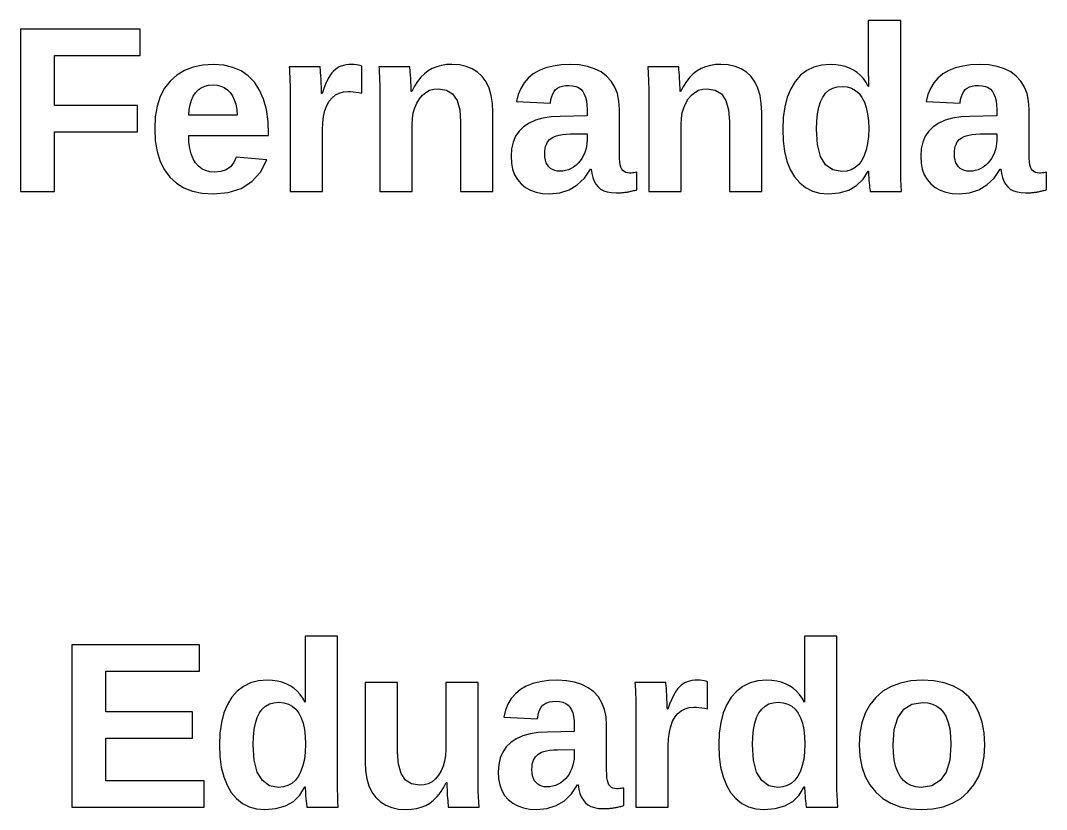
# Model space of a CAD drawing. Header units: metres. Extents: x 18 to 589, y 31 to 387.
# Drawn here: x 464.32 to 512.63, y 262.57 to 299.73 of the extents above; entities that cross this region are included whole.
import ezdxf

# ---------------------------------------------------------------- set-up
doc = ezdxf.new("R2010")
doc.units = ezdxf.units.M

msp = doc.modelspace()

# ---------------------------------------------------------------- linework, layer by layer
for p, q in [((505.768, 299.729), (504.243, 299.729)), ((504.243, 299.729), (504.243, 297.586)), ((505.768, 292.958), (505.768, 299.729)), ((469.961, 299.322), (464.324, 299.322)), ((464.324, 299.322), (464.324, 291.678)), ((469.961, 298.085), (469.961, 299.322)), ((465.924, 295.72), (465.924, 298.085)), ((465.924, 298.085), (469.961, 298.085)), ((472.904, 297.625), (472.447, 297.531)), ((473.409, 297.656), (472.904, 297.625)), ((473.891, 297.623), (473.409, 297.656)), ((474.325, 297.522), (473.891, 297.623)), ((479.54, 297.618), (479.43, 297.584)), ((479.66, 297.642), (479.54, 297.618)), ((479.788, 297.657), (479.66, 297.642)), ((479.927, 297.662), (479.788, 297.657)), ((480.04, 297.658), (479.927, 297.662)), ((480.143, 297.649), (480.04, 297.658)), ((480.237, 297.632), (480.143, 297.649)), ((480.323, 297.61), (480.237, 297.632)), ((480.399, 297.58), (480.323, 297.61)), ((484.145, 297.613), (483.922, 297.552)), ((484.381, 297.65), (484.145, 297.613)), ((484.632, 297.662), (484.381, 297.65)), ((484.988, 297.639), (484.632, 297.662)), ((485.309, 297.57), (484.988, 297.639)), ((489.786, 297.639), (489.401, 297.586)), ((490.208, 297.656), (489.786, 297.639)), ((490.632, 297.634), (490.208, 297.656)), ((491.016, 297.569), (490.632, 297.634)), ((496.807, 297.613), (496.585, 297.552)), ((497.044, 297.65), (496.807, 297.613)), ((497.295, 297.662), (497.044, 297.65)), ((497.651, 297.639), (497.295, 297.662)), ((497.972, 297.57), (497.651, 297.639)), ((502.057, 297.625), (501.684, 297.529)), ((502.469, 297.656), (502.057, 297.625)), ((502.712, 297.646), (502.469, 297.656)), ((502.941, 297.615), (502.712, 297.646)), ((503.156, 297.563), (502.941, 297.615)), ((509.077, 297.639), (508.692, 297.586)), ((509.499, 297.656), (509.077, 297.639)), ((509.923, 297.634), (509.499, 297.656)), ((510.307, 297.569), (509.923, 297.634)), ((471.677, 297.156), (471.364, 296.875)), ((472.038, 297.375), (471.677, 297.156)), ((472.447, 297.531), (472.038, 297.375)), ((474.711, 297.355), (474.325, 297.522)), ((475.05, 297.12), (474.711, 297.355)), ((475.341, 296.818), (475.05, 297.12)), ((478.43, 297.548), (476.976, 297.548)), ((476.976, 297.548), (476.982, 297.445)), ((476.982, 297.445), (476.988, 297.336)), ((476.988, 297.336), (476.994, 297.222)), ((476.994, 297.222), (477, 297.102)), ((478.437, 297.493), (478.43, 297.548)), ((478.444, 297.406), (478.437, 297.493)), ((478.453, 297.287), (478.444, 297.406)), ((478.463, 297.136), (478.453, 297.287)), ((478.473, 296.954), (478.463, 297.136)), ((478.918, 297.165), (478.846, 297.05)), ((478.99, 297.261), (478.918, 297.165)), ((479.067, 297.346), (478.99, 297.261)), ((479.15, 297.421), (479.067, 297.346)), ((479.237, 297.486), (479.15, 297.421)), ((479.33, 297.54), (479.237, 297.486)), ((479.43, 297.584), (479.33, 297.54)), ((480.399, 296.306), (480.399, 297.58)), ((482.652, 297.548), (481.198, 297.548)), ((481.198, 297.548), (481.205, 297.45)), ((481.205, 297.45), (481.211, 297.347)), ((481.211, 297.347), (481.217, 297.239)), ((481.217, 297.239), (481.223, 297.126)), ((481.223, 297.126), (481.228, 297.008)), ((482.659, 297.493), (482.652, 297.548)), ((482.667, 297.41), (482.659, 297.493)), ((482.676, 297.3), (482.667, 297.41)), ((482.685, 297.162), (482.676, 297.3)), ((482.696, 296.997), (482.685, 297.162)), ((483.34, 297.222), (483.172, 297.056)), ((483.52, 297.358), (483.34, 297.222)), ((483.714, 297.467), (483.52, 297.358)), ((483.922, 297.552), (483.714, 297.467)), ((485.596, 297.455), (485.309, 297.57)), ((485.848, 297.294), (485.596, 297.455)), ((486.065, 297.087), (485.848, 297.294)), ((488.469, 297.214), (488.234, 297.021)), ((488.743, 297.373), (488.469, 297.214)), ((489.053, 297.497), (488.743, 297.373)), ((489.401, 297.586), (489.053, 297.497)), ((491.359, 297.459), (491.016, 297.569)), ((491.661, 297.306), (491.359, 297.459)), ((491.922, 297.108), (491.661, 297.306)), ((492.139, 296.871), (491.922, 297.108)), ((495.315, 297.548), (493.861, 297.548)), ((493.861, 297.548), (493.867, 297.45)), ((493.867, 297.45), (493.874, 297.347)), ((493.874, 297.347), (493.88, 297.239)), ((493.88, 297.239), (493.885, 297.126)), ((493.885, 297.126), (493.891, 297.008)), ((495.322, 297.493), (495.315, 297.548)), ((495.33, 297.41), (495.322, 297.493)), ((495.338, 297.3), (495.33, 297.41)), ((495.348, 297.162), (495.338, 297.3)), ((495.358, 296.997), (495.348, 297.162)), ((496.003, 297.222), (495.835, 297.056)), ((496.183, 297.358), (496.003, 297.222)), ((496.377, 297.467), (496.183, 297.358)), ((496.585, 297.552), (496.377, 297.467)), ((498.258, 297.455), (497.972, 297.57)), ((498.51, 297.294), (498.258, 297.455)), ((498.727, 297.087), (498.51, 297.294)), ((501.056, 297.148), (500.801, 296.862)), ((501.35, 297.37), (501.056, 297.148)), ((501.684, 297.529), (501.35, 297.37)), ((503.358, 297.49), (503.156, 297.563)), ((503.546, 297.396), (503.358, 297.49)), ((503.719, 297.282), (503.546, 297.396)), ((503.875, 297.147), (503.719, 297.282)), ((504.014, 296.992), (503.875, 297.147)), ((504.243, 297.586), (504.254, 296.62)), ((507.76, 297.214), (507.525, 297.021)), ((508.033, 297.373), (507.76, 297.214)), ((508.344, 297.497), (508.033, 297.373)), ((508.692, 297.586), (508.344, 297.497)), ((510.65, 297.459), (510.307, 297.569)), ((510.952, 297.306), (510.65, 297.459)), ((511.213, 297.108), (510.952, 297.306)), ((511.43, 296.871), (511.213, 297.108)), ((471.364, 296.875), (471.104, 296.536)), ((472.832, 296.561), (472.998, 296.636)), ((472.998, 296.636), (473.183, 296.681)), ((473.183, 296.681), (473.388, 296.696)), ((473.388, 296.696), (473.581, 296.682)), ((473.581, 296.682), (473.758, 296.639)), ((473.758, 296.639), (473.919, 296.568)), ((475.581, 296.452), (475.341, 296.818)), ((477, 297.102), (477.005, 296.976)), ((477.005, 296.976), (477.01, 296.84)), ((477.01, 296.84), (477.014, 296.692)), ((477.014, 296.692), (477.017, 296.531)), ((478.483, 296.769), (478.473, 296.954)), ((478.49, 296.61), (478.483, 296.769)), ((478.692, 296.731), (478.609, 296.527)), ((478.771, 296.905), (478.692, 296.731)), ((478.846, 297.05), (478.771, 296.905)), ((481.228, 297.008), (481.233, 296.881)), ((481.233, 296.881), (481.237, 296.74)), ((481.237, 296.74), (481.24, 296.585)), ((482.705, 296.829), (482.696, 296.997)), ((482.713, 296.684), (482.705, 296.829)), ((482.718, 296.561), (482.713, 296.684)), ((482.874, 296.636), (482.744, 296.381)), ((483.017, 296.861), (482.874, 296.636)), ((483.172, 297.056), (483.017, 296.861)), ((486.244, 296.835), (486.065, 297.087)), ((486.384, 296.542), (486.244, 296.835)), ((488.038, 296.794), (487.881, 296.534)), ((488.234, 297.021), (488.038, 296.794)), ((489.716, 296.6), (489.84, 296.638)), ((489.84, 296.638), (489.983, 296.661)), ((489.983, 296.661), (490.143, 296.669)), ((490.143, 296.669), (490.315, 296.658)), ((490.315, 296.658), (490.467, 296.624)), ((490.467, 296.624), (490.598, 296.568)), ((492.308, 296.596), (492.139, 296.871)), ((493.891, 297.008), (493.896, 296.881)), ((493.896, 296.881), (493.899, 296.74)), ((493.899, 296.74), (493.902, 296.585)), ((495.368, 296.829), (495.358, 296.997)), ((495.376, 296.684), (495.368, 296.829)), ((495.381, 296.561), (495.376, 296.684)), ((495.537, 296.636), (495.407, 296.381)), ((495.68, 296.861), (495.537, 296.636)), ((495.835, 297.056), (495.68, 296.861)), ((498.907, 296.835), (498.727, 297.087)), ((499.047, 296.542), (498.907, 296.835)), ((500.801, 296.862), (500.589, 296.517)), ((504.137, 296.816), (504.014, 296.992)), ((504.243, 296.62), (504.137, 296.816)), ((507.329, 296.794), (507.172, 296.534)), ((507.525, 297.021), (507.329, 296.794)), ((509.007, 296.6), (509.131, 296.638)), ((509.131, 296.638), (509.273, 296.661)), ((509.273, 296.661), (509.434, 296.669)), ((509.434, 296.669), (509.606, 296.658)), ((509.606, 296.658), (509.757, 296.624)), ((509.757, 296.624), (509.889, 296.568)), ((511.598, 296.596), (511.43, 296.871)), ((470.902, 296.143), (470.758, 295.696)), ((471.104, 296.536), (470.902, 296.143)), ((472.372, 295.975), (472.455, 296.16)), ((472.455, 296.16), (472.56, 296.322)), ((472.56, 296.322), (472.686, 296.457)), ((472.686, 296.457), (472.832, 296.561)), ((473.919, 296.568), (474.063, 296.469)), ((474.063, 296.469), (474.191, 296.341)), ((474.191, 296.341), (474.3, 296.184)), ((474.3, 296.184), (474.389, 296)), ((475.768, 296.023), (475.581, 296.452)), ((477.017, 296.531), (477.019, 296.357)), ((477.019, 296.357), (477.019, 296.17)), ((477.019, 296.17), (477.019, 291.678)), ((478.496, 296.478), (478.49, 296.61)), ((478.499, 296.373), (478.496, 296.478)), ((478.5, 296.295), (478.499, 296.373)), ((478.522, 296.295), (478.5, 296.295)), ((478.609, 296.527), (478.522, 296.295)), ((478.998, 296.092), (479.155, 296.221)), ((479.155, 296.221), (479.333, 296.313)), ((479.333, 296.313), (479.53, 296.368)), ((479.53, 296.368), (479.748, 296.387)), ((479.748, 296.387), (479.864, 296.384)), ((479.864, 296.384), (479.987, 296.374)), ((479.987, 296.374), (480.118, 296.358)), ((480.118, 296.358), (480.255, 296.335)), ((480.255, 296.335), (480.399, 296.306)), ((481.24, 296.585), (481.241, 296.417)), ((481.241, 296.417), (481.242, 296.235)), ((481.242, 296.235), (481.242, 291.678)), ((482.722, 296.46), (482.718, 296.561)), ((482.723, 296.381), (482.722, 296.46)), ((482.744, 296.381), (482.723, 296.381)), ((483.105, 296.042), (483.249, 296.213)), ((483.249, 296.213), (483.411, 296.346)), ((483.411, 296.346), (483.589, 296.441)), ((483.589, 296.441), (483.785, 296.498)), ((483.785, 296.498), (483.998, 296.517)), ((483.998, 296.517), (484.375, 296.455)), ((484.375, 296.455), (484.668, 296.27)), ((484.668, 296.27), (484.877, 295.96)), ((486.484, 296.205), (486.384, 296.542)), ((486.544, 295.826), (486.484, 296.205)), ((487.764, 296.241), (487.685, 295.915)), ((487.881, 296.534), (487.764, 296.241)), ((489.3, 296.007), (489.338, 296.154)), ((489.338, 296.154), (489.387, 296.282)), ((489.387, 296.282), (489.448, 296.389)), ((489.448, 296.389), (489.522, 296.476)), ((489.522, 296.476), (489.61, 296.546)), ((489.61, 296.546), (489.716, 296.6)), ((490.598, 296.568), (490.709, 296.49)), ((490.709, 296.49), (490.799, 296.39)), ((490.799, 296.39), (490.872, 296.266)), ((490.872, 296.266), (490.928, 296.119)), ((492.428, 296.285), (492.308, 296.596)), ((492.5, 295.937), (492.428, 296.285)), ((493.902, 296.585), (493.904, 296.417)), ((493.904, 296.417), (493.904, 296.235)), ((493.904, 296.235), (493.904, 291.678)), ((495.384, 296.46), (495.381, 296.561)), ((495.385, 296.381), (495.384, 296.46)), ((495.407, 296.381), (495.385, 296.381)), ((495.768, 296.042), (495.912, 296.213)), ((495.912, 296.213), (496.073, 296.346)), ((496.073, 296.346), (496.252, 296.441)), ((496.252, 296.441), (496.448, 296.498)), ((496.448, 296.498), (496.66, 296.517)), ((496.66, 296.517), (497.037, 296.455)), ((497.037, 296.455), (497.33, 296.27)), ((497.33, 296.27), (497.54, 295.96)), ((499.146, 296.205), (499.047, 296.542)), ((499.206, 295.826), (499.146, 296.205)), ((500.589, 296.517), (500.424, 296.119)), ((502.1, 296.124), (502.232, 296.302)), ((502.232, 296.302), (502.389, 296.441)), ((502.389, 296.441), (502.572, 296.541)), ((502.572, 296.541), (502.779, 296.6)), ((502.779, 296.6), (503.012, 296.62)), ((503.012, 296.62), (503.247, 296.6)), ((503.247, 296.6), (503.458, 296.538)), ((503.458, 296.538), (503.645, 296.436)), ((503.645, 296.436), (503.808, 296.292)), ((503.808, 296.292), (503.947, 296.108)), ((504.254, 296.62), (504.243, 296.62)), ((507.054, 296.241), (506.976, 295.915)), ((507.172, 296.534), (507.054, 296.241)), ((508.591, 296.007), (508.629, 296.154)), ((508.629, 296.154), (508.678, 296.282)), ((508.678, 296.282), (508.739, 296.389)), ((508.739, 296.389), (508.812, 296.476)), ((508.812, 296.476), (508.901, 296.546)), ((508.901, 296.546), (509.007, 296.6)), ((509.889, 296.568), (510, 296.49)), ((510, 296.49), (510.09, 296.39)), ((510.09, 296.39), (510.162, 296.266)), ((510.162, 296.266), (510.218, 296.119)), ((511.719, 296.285), (511.598, 296.596)), ((511.791, 295.937), (511.719, 296.285)), ((469.836, 295.72), (465.924, 295.72)), ((469.836, 294.483), (469.836, 295.72)), ((470.758, 295.696), (470.672, 295.195)), ((472.271, 295.532), (472.311, 295.765)), ((472.311, 295.765), (472.372, 295.975)), ((474.389, 296), (474.457, 295.786)), ((474.457, 295.786), (474.505, 295.545)), ((475.901, 295.532), (475.768, 296.023)), ((478.658, 295.486), (478.747, 295.723)), ((478.747, 295.723), (478.861, 295.926)), ((478.861, 295.926), (478.998, 296.092)), ((482.888, 295.62), (482.983, 295.842)), ((482.983, 295.842), (483.105, 296.042)), ((484.877, 295.96), (485.003, 295.528)), ((486.564, 295.405), (486.544, 295.826)), ((487.685, 295.915), (489.275, 295.839)), ((489.275, 295.839), (489.3, 296.007)), ((490.928, 296.119), (490.968, 295.948)), ((490.968, 295.948), (490.992, 295.753)), ((490.992, 295.753), (491, 295.535)), ((492.524, 295.551), (492.5, 295.937)), ((495.551, 295.62), (495.646, 295.842)), ((495.646, 295.842), (495.768, 296.042)), ((497.54, 295.96), (497.665, 295.528)), ((499.226, 295.405), (499.206, 295.826)), ((500.307, 295.669), (500.236, 295.165)), ((500.424, 296.119), (500.307, 295.669)), ((501.909, 295.643), (501.993, 295.904)), ((501.993, 295.904), (502.1, 296.124)), ((503.947, 296.108), (504.062, 295.885)), ((504.062, 295.885), (504.151, 295.628)), ((506.976, 295.915), (508.566, 295.839)), ((508.566, 295.839), (508.591, 296.007)), ((510.218, 296.119), (510.259, 295.948)), ((510.259, 295.948), (510.283, 295.753)), ((510.283, 295.753), (510.291, 295.535)), ((511.815, 295.551), (511.791, 295.937)), ((470.672, 295.195), (470.643, 294.64)), ((472.254, 295.275), (472.271, 295.532)), ((474.532, 295.275), (472.254, 295.275)), ((474.505, 295.545), (474.532, 295.275)), ((475.981, 294.979), (475.901, 295.532)), ((478.556, 294.903), (478.594, 295.212)), ((478.594, 295.212), (478.658, 295.486)), ((482.78, 295.111), (482.82, 295.376)), ((482.82, 295.376), (482.888, 295.62)), ((485.003, 295.528), (485.045, 294.971)), ((486.564, 291.678), (486.564, 295.405)), ((489.306, 295.192), (488.919, 295.132)), ((489.736, 295.215), (489.306, 295.192)), ((491, 295.237), (489.736, 295.215)), ((491, 295.535), (491, 295.237)), ((492.524, 293.414), (492.524, 295.551)), ((495.442, 295.111), (495.483, 295.376)), ((495.483, 295.376), (495.551, 295.62)), ((497.665, 295.528), (497.707, 294.971)), ((499.226, 291.678), (499.226, 295.405)), ((501.814, 294.995), (501.85, 295.34)), ((501.85, 295.34), (501.909, 295.643)), ((504.151, 295.628), (504.214, 295.335)), ((504.214, 295.335), (504.252, 295.008)), ((508.597, 295.192), (508.209, 295.132)), ((509.027, 295.215), (508.597, 295.192)), ((510.291, 295.237), (509.027, 295.215)), ((510.291, 295.535), (510.291, 295.237)), ((511.815, 293.414), (511.815, 295.551)), ((476.008, 294.363), (475.981, 294.979)), ((478.544, 294.559), (478.556, 294.903)), ((482.766, 294.824), (482.78, 295.111)), ((482.766, 291.678), (482.766, 294.824)), ((485.045, 294.971), (485.045, 291.678)), ((488.014, 294.727), (487.8, 294.518)), ((488.273, 294.899), (488.014, 294.727)), ((488.574, 295.034), (488.273, 294.899)), ((488.919, 295.132), (488.574, 295.034)), ((495.429, 294.824), (495.442, 295.111)), ((495.429, 291.678), (495.429, 294.824)), ((497.707, 294.971), (497.707, 291.678)), ((500.236, 295.165), (500.212, 294.608)), ((501.802, 294.608), (501.814, 294.995)), ((504.252, 295.008), (504.265, 294.645)), ((507.304, 294.727), (507.09, 294.518)), ((507.563, 294.899), (507.304, 294.727)), ((507.865, 295.034), (507.563, 294.899)), ((508.209, 295.132), (507.865, 295.034)), ((465.924, 294.483), (469.836, 294.483)), ((465.924, 291.678), (465.924, 294.483)), ((470.643, 294.64), (470.671, 294.068)), ((472.256, 293.994), (472.243, 294.32)), ((472.243, 294.32), (476.008, 294.32)), ((476.008, 294.32), (476.008, 294.363)), ((478.544, 291.678), (478.544, 294.559)), ((487.633, 294.275), (487.515, 293.998)), ((487.8, 294.518), (487.633, 294.275)), ((489.304, 294.176), (489.38, 294.226)), ((489.38, 294.226), (489.465, 294.268)), ((489.465, 294.268), (489.566, 294.303)), ((489.566, 294.303), (489.692, 294.333)), ((489.692, 294.333), (489.843, 294.356)), ((489.843, 294.356), (490.019, 294.373)), ((490.019, 294.373), (490.219, 294.385)), ((490.219, 294.385), (491, 294.396)), ((491, 294.396), (491, 294.098)), ((500.212, 294.608), (500.235, 294.058)), ((501.85, 293.889), (501.802, 294.608)), ((504.252, 294.273), (504.212, 293.936)), ((504.265, 294.645), (504.252, 294.273)), ((506.924, 294.275), (506.805, 293.998)), ((507.09, 294.518), (506.924, 294.275)), ((508.594, 294.176), (508.671, 294.226)), ((508.671, 294.226), (508.755, 294.268)), ((508.755, 294.268), (508.857, 294.303)), ((508.857, 294.303), (508.983, 294.333)), ((508.983, 294.333), (509.134, 294.356)), ((509.134, 294.356), (509.309, 294.373)), ((509.309, 294.373), (509.51, 294.385)), ((509.51, 294.385), (510.291, 294.396)), ((510.291, 294.396), (510.291, 294.098)), ((470.671, 294.068), (470.756, 293.553)), ((472.294, 293.702), (472.256, 293.994)), ((487.515, 293.998), (487.443, 293.685)), ((489.028, 293.697), (489.051, 293.801)), ((489.051, 293.801), (489.084, 293.895)), ((489.084, 293.895), (489.126, 293.978)), ((489.126, 293.978), (489.177, 294.052)), ((489.177, 294.052), (489.236, 294.118)), ((489.236, 294.118), (489.304, 294.176)), ((490.973, 293.796), (490.939, 293.65)), ((490.993, 293.945), (490.973, 293.796)), ((491, 294.098), (490.993, 293.945)), ((500.235, 294.058), (500.302, 293.559)), ((501.994, 293.33), (501.85, 293.889)), ((504.212, 293.936), (504.146, 293.635)), ((506.805, 293.998), (506.734, 293.685)), ((508.318, 293.697), (508.342, 293.801)), ((508.342, 293.801), (508.374, 293.895)), ((508.374, 293.895), (508.416, 293.978)), ((508.416, 293.978), (508.467, 294.052)), ((508.467, 294.052), (508.527, 294.118)), ((508.527, 294.118), (508.594, 294.176)), ((510.264, 293.796), (510.23, 293.65)), ((510.284, 293.945), (510.264, 293.796)), ((510.291, 294.098), (510.284, 293.945)), ((470.756, 293.553), (470.899, 293.096)), ((472.357, 293.443), (472.294, 293.702)), ((472.446, 293.218), (472.357, 293.443)), ((474.484, 293.289), (474.375, 293.037)), ((475.921, 293.164), (474.484, 293.289)), ((487.443, 293.685), (487.42, 293.338)), ((487.42, 293.338), (487.439, 293.017)), ((489.009, 293.457), (489.014, 293.582)), ((489.017, 293.299), (489.009, 293.457)), ((489.014, 293.582), (489.028, 293.697)), ((489.04, 293.158), (489.017, 293.299)), ((490.832, 293.368), (490.759, 293.236)), ((490.892, 293.507), (490.832, 293.368)), ((490.939, 293.65), (490.892, 293.507)), ((492.529, 293.229), (492.524, 293.414)), ((500.302, 293.559), (500.414, 293.112)), ((502.234, 292.931), (501.994, 293.33)), ((504.053, 293.369), (503.934, 293.14)), ((504.146, 293.635), (504.053, 293.369)), ((506.734, 293.685), (506.71, 293.338)), ((506.71, 293.338), (506.729, 293.017)), ((508.3, 293.457), (508.304, 293.582)), ((508.307, 293.299), (508.3, 293.457)), ((508.304, 293.582), (508.318, 293.697)), ((508.331, 293.158), (508.307, 293.299)), ((510.123, 293.368), (510.05, 293.236)), ((510.183, 293.507), (510.123, 293.368)), ((510.23, 293.65), (510.183, 293.507)), ((511.82, 293.229), (511.815, 293.414)), ((470.899, 293.096), (471.098, 292.696)), ((472.56, 293.026), (472.446, 293.218)), ((472.698, 292.869), (472.56, 293.026)), ((472.857, 292.747), (472.698, 292.869)), ((474.219, 292.841), (474.015, 292.701)), ((474.375, 293.037), (474.219, 292.841)), ((475.62, 292.59), (475.921, 293.164)), ((487.439, 293.017), (487.496, 292.726)), ((489.078, 293.033), (489.04, 293.158)), ((489.132, 292.926), (489.078, 293.033)), ((489.202, 292.836), (489.132, 292.926)), ((489.284, 292.763), (489.202, 292.836)), ((489.376, 292.706), (489.284, 292.763)), ((490.368, 292.828), (490.247, 292.758)), ((490.481, 292.912), (490.368, 292.828)), ((490.584, 293.008), (490.481, 292.912)), ((490.677, 293.116), (490.584, 293.008)), ((490.759, 293.236), (490.677, 293.116)), ((492.542, 293.068), (492.529, 293.229)), ((492.564, 292.932), (492.542, 293.068)), ((492.596, 292.82), (492.564, 292.932)), ((492.636, 292.733), (492.596, 292.82)), ((500.414, 293.112), (500.57, 292.715)), ((502.569, 292.691), (502.234, 292.931)), ((503.626, 292.801), (503.439, 292.696)), ((503.791, 292.95), (503.626, 292.801)), ((503.934, 293.14), (503.791, 292.95)), ((505.769, 292.734), (505.768, 292.958)), ((506.729, 293.017), (506.787, 292.726)), ((508.369, 293.033), (508.331, 293.158)), ((508.423, 292.926), (508.369, 293.033)), ((508.492, 292.836), (508.423, 292.926)), ((508.574, 292.763), (508.492, 292.836)), ((508.667, 292.706), (508.574, 292.763)), ((509.659, 292.828), (509.538, 292.758)), ((509.772, 292.912), (509.659, 292.828)), ((509.875, 293.008), (509.772, 292.912)), ((509.968, 293.116), (509.875, 293.008)), ((510.05, 293.236), (509.968, 293.116)), ((511.833, 293.068), (511.82, 293.229)), ((511.855, 292.932), (511.833, 293.068)), ((511.886, 292.82), (511.855, 292.932)), ((511.926, 292.733), (511.886, 292.82)), ((471.098, 292.696), (471.353, 292.353)), ((471.353, 292.353), (471.662, 292.071)), ((473.038, 292.659), (472.857, 292.747)), ((473.24, 292.607), (473.038, 292.659)), ((473.464, 292.589), (473.24, 292.607)), ((473.763, 292.617), (473.464, 292.589)), ((474.015, 292.701), (473.763, 292.617)), ((475.216, 292.144), (475.62, 292.59)), ((487.496, 292.726), (487.591, 292.465)), ((487.591, 292.465), (487.725, 292.234)), ((489.479, 292.665), (489.376, 292.706)), ((489.591, 292.641), (489.479, 292.665)), ((489.714, 292.633), (489.591, 292.641)), ((489.855, 292.641), (489.714, 292.633)), ((489.991, 292.664), (489.855, 292.641)), ((490.121, 292.703), (489.991, 292.664)), ((490.247, 292.758), (490.121, 292.703)), ((490.541, 291.985), (490.875, 292.309)), ((490.875, 292.309), (491.157, 292.725)), ((491.157, 292.725), (491.19, 292.725)), ((491.19, 292.725), (491.22, 292.516)), ((491.22, 292.516), (491.268, 292.329)), ((491.268, 292.329), (491.334, 292.163)), ((492.686, 292.666), (492.636, 292.733)), ((492.749, 292.613), (492.686, 292.666)), ((492.823, 292.576), (492.749, 292.613)), ((492.909, 292.553), (492.823, 292.576)), ((493.007, 292.546), (492.909, 292.553)), ((493.076, 292.547), (493.007, 292.546)), ((493.144, 292.551), (493.076, 292.547)), ((493.212, 292.558), (493.144, 292.551)), ((493.278, 292.567), (493.212, 292.558)), ((493.344, 292.579), (493.278, 292.567)), ((493.344, 291.754), (493.344, 292.579)), ((500.57, 292.715), (500.771, 292.37)), ((500.771, 292.37), (501.013, 292.082)), ((503.001, 292.611), (502.569, 292.691)), ((503.231, 292.632), (503.001, 292.611)), ((503.439, 292.696), (503.231, 292.632)), ((503.999, 292.25), (504.232, 292.633)), ((504.232, 292.633), (504.254, 292.633)), ((504.254, 292.633), (504.255, 292.542)), ((504.255, 292.542), (504.259, 292.441)), ((504.259, 292.441), (504.265, 292.332)), ((504.265, 292.332), (504.273, 292.214)), ((505.775, 292.493), (505.769, 292.734)), ((505.783, 292.237), (505.775, 292.493)), ((506.787, 292.726), (506.882, 292.465)), ((506.882, 292.465), (507.016, 292.234)), ((508.769, 292.665), (508.667, 292.706)), ((508.882, 292.641), (508.769, 292.665)), ((509.005, 292.633), (508.882, 292.641)), ((509.146, 292.641), (509.005, 292.633)), ((509.281, 292.664), (509.146, 292.641)), ((509.412, 292.703), (509.281, 292.664)), ((509.538, 292.758), (509.412, 292.703)), ((509.832, 291.985), (510.166, 292.309)), ((510.166, 292.309), (510.448, 292.725)), ((510.448, 292.725), (510.481, 292.725)), ((510.481, 292.725), (510.511, 292.516)), ((510.511, 292.516), (510.559, 292.329)), ((510.559, 292.329), (510.625, 292.163)), ((511.977, 292.666), (511.926, 292.733)), ((512.039, 292.613), (511.977, 292.666)), ((512.114, 292.576), (512.039, 292.613)), ((512.2, 292.553), (512.114, 292.576)), ((512.298, 292.546), (512.2, 292.553)), ((512.367, 292.547), (512.298, 292.546)), ((512.435, 292.551), (512.367, 292.547)), ((512.502, 292.558), (512.435, 292.551)), ((512.569, 292.567), (512.502, 292.558)), ((512.634, 292.579), (512.569, 292.567)), ((512.634, 291.754), (512.634, 292.579)), ((471.662, 292.071), (472.02, 291.852)), ((472.02, 291.852), (472.427, 291.695)), ((474.1, 291.633), (474.71, 291.825)), ((474.71, 291.825), (475.216, 292.144)), ((487.725, 292.234), (487.897, 292.033)), ((487.897, 292.033), (488.103, 291.866)), ((488.103, 291.866), (488.339, 291.736)), ((490.155, 291.754), (490.541, 291.985)), ((491.334, 292.163), (491.417, 292.018)), ((491.417, 292.018), (491.518, 291.895)), ((491.518, 291.895), (491.64, 291.793)), ((491.64, 291.793), (491.785, 291.714)), ((501.013, 292.082), (501.293, 291.858)), ((501.293, 291.858), (501.61, 291.698)), ((503.32, 291.74), (503.695, 291.952)), ((503.695, 291.952), (503.999, 292.25)), ((504.273, 292.214), (504.284, 292.088)), ((504.284, 292.088), (504.295, 291.966)), ((504.295, 291.966), (504.306, 291.865)), ((504.306, 291.865), (504.317, 291.783)), ((505.795, 291.965), (505.783, 292.237)), ((505.811, 291.678), (505.795, 291.965)), ((507.016, 292.234), (507.188, 292.033)), ((507.188, 292.033), (507.394, 291.866)), ((507.394, 291.866), (507.629, 291.736)), ((509.446, 291.754), (509.832, 291.985)), ((510.625, 292.163), (510.708, 292.018)), ((510.708, 292.018), (510.809, 291.895)), ((510.809, 291.895), (510.93, 291.793)), ((510.93, 291.793), (511.076, 291.714)), ((464.324, 291.678), (465.924, 291.678)), ((472.427, 291.695), (472.883, 291.601)), ((472.883, 291.601), (473.388, 291.57)), ((473.388, 291.57), (474.1, 291.633)), ((477.019, 291.678), (478.544, 291.678)), ((481.242, 291.678), (482.766, 291.678)), ((485.045, 291.678), (486.564, 291.678)), ((488.339, 291.736), (488.605, 291.644)), ((488.605, 291.644), (488.9, 291.588)), ((488.9, 291.588), (489.226, 291.57)), ((489.226, 291.57), (489.716, 291.616)), ((489.716, 291.616), (490.155, 291.754)), ((491.785, 291.714), (491.955, 291.658)), ((491.955, 291.658), (492.149, 291.624)), ((492.149, 291.624), (492.367, 291.613)), ((492.367, 291.613), (492.431, 291.613)), ((492.431, 291.613), (492.491, 291.615)), ((492.491, 291.615), (492.548, 291.617)), ((492.548, 291.617), (492.601, 291.62)), ((492.601, 291.62), (492.652, 291.624)), ((492.652, 291.624), (492.7, 291.628)), ((492.7, 291.628), (492.747, 291.633)), ((492.747, 291.633), (492.794, 291.639)), ((492.794, 291.639), (492.839, 291.645)), ((492.839, 291.645), (492.882, 291.651)), ((492.882, 291.651), (492.926, 291.658)), ((492.926, 291.658), (492.969, 291.666)), ((492.969, 291.666), (493.013, 291.674)), ((493.013, 291.674), (493.056, 291.684)), ((493.056, 291.684), (493.099, 291.694)), ((493.099, 291.694), (493.144, 291.705)), ((493.144, 291.705), (493.191, 291.717)), ((493.191, 291.717), (493.239, 291.729)), ((493.239, 291.729), (493.29, 291.741)), ((493.29, 291.741), (493.344, 291.754)), ((493.904, 291.678), (495.429, 291.678)), ((497.707, 291.678), (499.226, 291.678)), ((501.61, 291.698), (501.964, 291.602)), ((501.964, 291.602), (502.355, 291.57)), ((502.355, 291.57), (502.873, 291.612)), ((502.873, 291.612), (503.32, 291.74)), ((504.317, 291.783), (504.326, 291.72)), ((504.326, 291.72), (504.335, 291.678)), ((504.335, 291.678), (505.811, 291.678)), ((507.629, 291.736), (507.895, 291.644)), ((507.895, 291.644), (508.191, 291.588)), ((508.191, 291.588), (508.517, 291.57)), ((508.517, 291.57), (509.007, 291.616)), ((509.007, 291.616), (509.446, 291.754)), ((511.076, 291.714), (511.246, 291.658)), ((511.246, 291.658), (511.44, 291.624)), ((511.44, 291.624), (511.658, 291.613)), ((511.658, 291.613), (511.721, 291.613)), ((511.721, 291.613), (511.782, 291.615)), ((511.782, 291.615), (511.838, 291.617)), ((511.838, 291.617), (511.892, 291.62)), ((511.892, 291.62), (511.943, 291.624)), ((511.943, 291.624), (511.991, 291.628)), ((511.991, 291.628), (512.038, 291.633)), ((512.038, 291.633), (512.084, 291.639)), ((512.084, 291.639), (512.129, 291.645)), ((512.129, 291.645), (512.173, 291.651)), ((512.173, 291.651), (512.217, 291.658)), ((512.217, 291.658), (512.26, 291.666)), ((512.26, 291.666), (512.303, 291.674)), ((512.303, 291.674), (512.347, 291.684)), ((512.347, 291.684), (512.39, 291.694)), ((512.39, 291.694), (512.435, 291.705)), ((512.435, 291.705), (512.481, 291.717)), ((512.481, 291.717), (512.53, 291.729)), ((512.53, 291.729), (512.581, 291.741)), ((512.581, 291.741), (512.634, 291.754)), ((479.245, 270.729), (477.72, 270.729)), ((477.72, 270.729), (477.72, 268.586)), ((479.245, 263.958), (479.245, 270.729)), ((502.758, 270.729), (501.234, 270.729)), ((501.234, 270.729), (501.234, 268.586)), ((502.758, 263.958), (502.758, 270.729)), ((472.751, 270.322), (466.74, 270.322)), ((466.74, 270.322), (466.74, 262.678)), ((472.751, 269.085), (472.751, 270.322)), ((468.34, 267.164), (468.34, 269.085)), ((468.34, 269.085), (472.751, 269.085)), ((475.534, 268.625), (475.161, 268.529)), ((475.946, 268.656), (475.534, 268.625)), ((476.189, 268.646), (475.946, 268.656)), ((476.418, 268.615), (476.189, 268.646)), ((476.634, 268.563), (476.418, 268.615)), ((489.182, 268.639), (488.797, 268.586)), ((489.604, 268.656), (489.182, 268.639)), ((490.028, 268.634), (489.604, 268.656)), ((490.412, 268.569), (490.028, 268.634)), ((495.822, 268.618), (495.712, 268.584)), ((495.941, 268.642), (495.822, 268.618)), ((496.07, 268.657), (495.941, 268.642)), ((496.208, 268.662), (496.07, 268.657)), ((496.321, 268.658), (496.208, 268.662)), ((496.424, 268.649), (496.321, 268.658)), ((496.519, 268.632), (496.424, 268.649)), ((496.604, 268.61), (496.519, 268.632)), ((496.68, 268.58), (496.604, 268.61)), ((499.048, 268.625), (498.675, 268.529)), ((499.46, 268.656), (499.048, 268.625)), ((499.702, 268.646), (499.46, 268.656)), ((499.932, 268.615), (499.702, 268.646)), ((500.147, 268.563), (499.932, 268.615)), ((506.24, 268.624), (505.753, 268.527)), ((506.777, 268.656), (506.24, 268.624)), ((507.325, 268.625), (506.777, 268.656)), ((507.818, 268.531), (507.325, 268.625)), ((474.533, 268.148), (474.278, 267.862)), ((474.828, 268.37), (474.533, 268.148)), ((475.161, 268.529), (474.828, 268.37)), ((476.835, 268.49), (476.634, 268.563)), ((477.023, 268.396), (476.835, 268.49)), ((477.196, 268.282), (477.023, 268.396)), ((477.352, 268.147), (477.196, 268.282)), ((477.492, 267.992), (477.352, 268.147)), ((477.72, 268.586), (477.731, 267.62)), ((482.075, 268.548), (480.551, 268.548)), ((480.551, 268.548), (480.551, 264.821)), ((482.075, 265.255), (482.075, 268.548)), ((485.873, 268.548), (484.348, 268.548)), ((484.348, 268.548), (484.348, 265.401)), ((485.873, 263.991), (485.873, 268.548)), ((487.865, 268.214), (487.63, 268.021)), ((488.139, 268.373), (487.865, 268.214)), ((488.449, 268.497), (488.139, 268.373)), ((488.797, 268.586), (488.449, 268.497)), ((490.755, 268.459), (490.412, 268.569)), ((491.057, 268.306), (490.755, 268.459)), ((491.318, 268.108), (491.057, 268.306)), ((494.711, 268.548), (493.257, 268.548)), ((493.257, 268.548), (493.263, 268.445)), ((493.263, 268.445), (493.27, 268.336)), ((493.27, 268.336), (493.276, 268.222)), ((493.276, 268.222), (493.281, 268.102)), ((494.718, 268.493), (494.711, 268.548)), ((494.726, 268.406), (494.718, 268.493)), ((494.734, 268.287), (494.726, 268.406)), ((494.744, 268.136), (494.734, 268.287)), ((494.754, 267.954), (494.744, 268.136)), ((495.199, 268.165), (495.128, 268.05)), ((495.271, 268.261), (495.199, 268.165)), ((495.348, 268.346), (495.271, 268.261)), ((495.431, 268.421), (495.348, 268.346)), ((495.519, 268.486), (495.431, 268.421)), ((495.611, 268.54), (495.519, 268.486)), ((495.712, 268.584), (495.611, 268.54)), ((496.68, 267.306), (496.68, 268.58)), ((498.047, 268.148), (497.792, 267.862)), ((498.341, 268.37), (498.047, 268.148)), ((498.675, 268.529), (498.341, 268.37)), ((500.349, 268.49), (500.147, 268.563)), ((500.537, 268.396), (500.349, 268.49)), ((500.709, 268.282), (500.537, 268.396)), ((500.866, 268.147), (500.709, 268.282)), ((501.005, 267.992), (500.866, 268.147)), ((501.234, 268.586), (501.245, 267.62)), ((504.928, 268.137), (504.591, 267.845)), ((505.315, 268.364), (504.928, 268.137)), ((505.753, 268.527), (505.315, 268.364)), ((508.257, 268.374), (507.818, 268.531)), ((508.641, 268.155), (508.257, 268.374)), ((508.971, 267.872), (508.641, 268.155)), ((474.278, 267.862), (474.066, 267.517)), ((477.614, 267.816), (477.492, 267.992)), ((477.72, 267.62), (477.614, 267.816)), ((487.434, 267.794), (487.277, 267.534)), ((487.63, 268.021), (487.434, 267.794)), ((489.112, 267.6), (489.236, 267.638)), ((489.236, 267.638), (489.379, 267.661)), ((489.379, 267.661), (489.539, 267.669)), ((489.539, 267.669), (489.711, 267.658)), ((489.711, 267.658), (489.863, 267.624)), ((491.535, 267.871), (491.318, 268.108)), ((491.704, 267.596), (491.535, 267.871)), ((493.281, 268.102), (493.287, 267.976)), ((493.287, 267.976), (493.292, 267.84)), ((493.292, 267.84), (493.296, 267.692)), ((493.296, 267.692), (493.298, 267.531)), ((494.764, 267.769), (494.754, 267.954)), ((494.772, 267.61), (494.764, 267.769)), ((494.973, 267.731), (494.89, 267.527)), ((495.053, 267.905), (494.973, 267.731)), ((495.128, 268.05), (495.053, 267.905)), ((497.792, 267.862), (497.58, 267.517)), ((501.128, 267.816), (501.005, 267.992)), ((501.234, 267.62), (501.128, 267.816)), ((504.591, 267.845), (504.309, 267.497)), ((509.244, 267.531), (508.971, 267.872)), ((472.42, 267.164), (468.34, 267.164)), ((472.42, 265.928), (472.42, 267.164)), ((474.066, 267.517), (473.902, 267.119)), ((475.578, 267.124), (475.71, 267.302)), ((475.71, 267.302), (475.867, 267.441)), ((475.867, 267.441), (476.049, 267.541)), ((476.049, 267.541), (476.256, 267.6)), ((476.256, 267.6), (476.489, 267.62)), ((476.489, 267.62), (476.724, 267.6)), ((476.724, 267.6), (476.936, 267.538)), ((476.936, 267.538), (477.123, 267.436)), ((477.123, 267.436), (477.286, 267.292)), ((477.286, 267.292), (477.425, 267.108)), ((477.731, 267.62), (477.72, 267.62)), ((487.16, 267.241), (487.081, 266.915)), ((487.277, 267.534), (487.16, 267.241)), ((488.734, 267.154), (488.783, 267.282)), ((488.783, 267.282), (488.844, 267.389)), ((488.844, 267.389), (488.918, 267.476)), ((488.918, 267.476), (489.006, 267.546)), ((489.006, 267.546), (489.112, 267.6)), ((489.863, 267.624), (489.994, 267.568)), ((489.994, 267.568), (490.105, 267.49)), ((490.105, 267.49), (490.195, 267.39)), ((490.195, 267.39), (490.268, 267.266)), ((490.268, 267.266), (490.324, 267.119)), ((491.824, 267.285), (491.704, 267.596)), ((491.896, 266.937), (491.824, 267.285)), ((493.298, 267.531), (493.3, 267.357)), ((493.3, 267.357), (493.3, 267.17)), ((493.3, 267.17), (493.3, 262.678)), ((494.777, 267.478), (494.772, 267.61)), ((494.78, 267.373), (494.777, 267.478)), ((494.781, 267.295), (494.78, 267.373)), ((494.803, 267.295), (494.781, 267.295)), ((494.89, 267.527), (494.803, 267.295)), ((495.279, 267.092), (495.436, 267.221)), ((495.436, 267.221), (495.614, 267.313)), ((495.614, 267.313), (495.811, 267.368)), ((495.811, 267.368), (496.029, 267.387)), ((496.029, 267.387), (496.146, 267.384)), ((496.146, 267.384), (496.269, 267.374)), ((496.269, 267.374), (496.399, 267.358)), ((496.399, 267.358), (496.536, 267.335)), ((496.536, 267.335), (496.68, 267.306)), ((497.58, 267.517), (497.415, 267.119)), ((499.091, 267.124), (499.223, 267.302)), ((499.223, 267.302), (499.38, 267.441)), ((499.38, 267.441), (499.562, 267.541)), ((499.562, 267.541), (499.77, 267.6)), ((499.77, 267.6), (500.002, 267.62)), ((500.002, 267.62), (500.238, 267.6)), ((500.238, 267.6), (500.449, 267.538)), ((500.449, 267.538), (500.636, 267.436)), ((500.636, 267.436), (500.799, 267.292)), ((500.799, 267.292), (500.938, 267.108)), ((501.245, 267.62), (501.234, 267.62)), ((504.309, 267.497), (504.091, 267.1)), ((505.632, 266.893), (505.91, 267.291)), ((505.91, 267.291), (506.299, 267.53)), ((506.299, 267.53), (506.799, 267.609)), ((506.799, 267.609), (507.047, 267.59)), ((507.047, 267.59), (507.27, 267.534)), ((507.27, 267.534), (507.468, 267.439)), ((507.468, 267.439), (507.642, 267.307)), ((507.642, 267.307), (507.791, 267.137)), ((509.456, 267.135), (509.244, 267.531)), ((473.902, 267.119), (473.784, 266.669)), ((475.387, 266.643), (475.47, 266.904)), ((475.47, 266.904), (475.578, 267.124)), ((477.425, 267.108), (477.539, 266.885)), ((477.539, 266.885), (477.628, 266.628)), ((487.081, 266.915), (488.671, 266.839)), ((488.671, 266.839), (488.696, 267.007)), ((488.696, 267.007), (488.734, 267.154)), ((490.324, 267.119), (490.364, 266.948)), ((490.364, 266.948), (490.388, 266.753)), ((490.388, 266.753), (490.396, 266.535)), ((491.92, 266.551), (491.896, 266.937)), ((494.939, 266.486), (495.028, 266.723)), ((495.028, 266.723), (495.142, 266.926)), ((495.142, 266.926), (495.279, 267.092)), ((497.415, 267.119), (497.297, 266.669)), ((498.9, 266.643), (498.983, 266.904)), ((498.983, 266.904), (499.091, 267.124)), ((500.938, 267.108), (501.052, 266.885)), ((501.052, 266.885), (501.141, 266.628)), ((504.091, 267.1), (503.934, 266.654)), ((505.465, 266.335), (505.632, 266.893)), ((507.791, 267.137), (507.914, 266.926)), ((507.914, 266.926), (508.01, 266.668)), ((509.607, 266.685), (509.456, 267.135)), ((509.698, 266.179), (509.607, 266.685)), ((473.784, 266.669), (473.713, 266.165)), ((475.291, 265.995), (475.327, 266.34)), ((475.327, 266.34), (475.387, 266.643)), ((477.628, 266.628), (477.691, 266.335)), ((477.691, 266.335), (477.729, 266.008)), ((488.702, 266.192), (488.315, 266.132)), ((489.132, 266.215), (488.702, 266.192)), ((490.396, 266.237), (489.132, 266.215)), ((490.396, 266.535), (490.396, 266.237)), ((491.92, 264.414), (491.92, 266.551)), ((494.838, 265.903), (494.876, 266.212)), ((494.876, 266.212), (494.939, 266.486)), ((497.297, 266.669), (497.227, 266.165)), ((498.804, 265.995), (498.84, 266.34)), ((498.84, 266.34), (498.9, 266.643)), ((501.141, 266.628), (501.205, 266.335)), ((501.205, 266.335), (501.243, 266.008)), ((503.934, 266.654), (503.841, 266.16)), ((505.41, 265.618), (505.465, 266.335)), ((508.01, 266.668), (508.078, 266.364)), ((508.078, 266.364), (508.119, 266.014)), ((468.34, 263.915), (468.34, 265.928)), ((468.34, 265.928), (472.42, 265.928)), ((473.713, 266.165), (473.69, 265.608)), ((475.279, 265.608), (475.291, 265.995)), ((477.729, 266.008), (477.742, 265.645)), ((487.41, 265.727), (487.196, 265.518)), ((487.669, 265.899), (487.41, 265.727)), ((487.97, 266.034), (487.669, 265.899)), ((488.315, 266.132), (487.97, 266.034)), ((494.825, 265.559), (494.838, 265.903)), ((497.227, 266.165), (497.203, 265.608)), ((498.792, 265.608), (498.804, 265.995)), ((501.243, 266.008), (501.255, 265.645)), ((503.841, 266.16), (503.809, 265.618)), ((508.119, 266.014), (508.133, 265.618)), ((509.728, 265.618), (509.698, 266.179)), ((473.69, 265.608), (473.712, 265.058)), ((475.327, 264.889), (475.279, 265.608)), ((477.729, 265.273), (477.689, 264.936)), ((477.742, 265.645), (477.729, 265.273)), ((482.117, 264.698), (482.075, 265.255)), ((484.348, 265.401), (484.335, 265.115)), ((487.029, 265.275), (486.911, 264.998)), ((487.196, 265.518), (487.029, 265.275)), ((488.7, 265.176), (488.776, 265.226)), ((488.776, 265.226), (488.861, 265.268)), ((488.861, 265.268), (488.962, 265.303)), ((488.962, 265.303), (489.088, 265.333)), ((489.088, 265.333), (489.239, 265.356)), ((489.239, 265.356), (489.415, 265.373)), ((489.415, 265.373), (489.615, 265.385)), ((489.615, 265.385), (490.396, 265.396)), ((490.396, 265.396), (490.396, 265.098)), ((494.825, 262.678), (494.825, 265.559)), ((497.203, 265.608), (497.225, 265.058)), ((498.84, 264.889), (498.792, 265.608)), ((501.242, 265.273), (501.202, 264.936)), ((501.255, 265.645), (501.242, 265.273)), ((503.809, 265.618), (503.841, 265.074)), ((505.423, 265.244), (505.41, 265.618)), ((505.464, 264.908), (505.423, 265.244)), ((508.133, 265.618), (508.077, 264.896)), ((509.696, 265.072), (509.728, 265.618)), ((473.712, 265.058), (473.779, 264.559)), ((475.471, 264.33), (475.327, 264.889)), ((477.689, 264.936), (477.623, 264.635)), ((480.551, 264.821), (480.571, 264.4)), ((484.294, 264.85), (484.226, 264.606)), ((484.335, 265.115), (484.294, 264.85)), ((486.911, 264.998), (486.839, 264.685)), ((488.424, 264.697), (488.447, 264.801)), ((488.447, 264.801), (488.48, 264.895)), ((488.48, 264.895), (488.522, 264.978)), ((488.522, 264.978), (488.573, 265.052)), ((488.573, 265.052), (488.632, 265.118)), ((488.632, 265.118), (488.7, 265.176)), ((490.369, 264.796), (490.335, 264.65)), ((490.389, 264.945), (490.369, 264.796)), ((490.396, 265.098), (490.389, 264.945)), ((497.225, 265.058), (497.292, 264.559)), ((498.984, 264.33), (498.84, 264.889)), ((501.202, 264.936), (501.136, 264.635)), ((503.841, 265.074), (503.934, 264.578)), ((505.532, 264.609), (505.464, 264.908)), ((508.077, 264.896), (507.908, 264.334)), ((509.601, 264.575), (509.696, 265.072)), ((473.779, 264.559), (473.891, 264.112)), ((475.711, 263.931), (475.471, 264.33)), ((477.53, 264.369), (477.411, 264.14)), ((477.623, 264.635), (477.53, 264.369)), ((480.571, 264.4), (480.631, 264.021)), ((482.242, 264.265), (482.117, 264.698)), ((482.45, 263.956), (482.242, 264.265)), ((484.131, 264.384), (484.009, 264.183)), ((484.226, 264.606), (484.131, 264.384)), ((486.839, 264.685), (486.816, 264.338)), ((486.816, 264.338), (486.835, 264.017)), ((488.405, 264.457), (488.41, 264.582)), ((488.413, 264.299), (488.405, 264.457)), ((488.41, 264.582), (488.424, 264.697)), ((488.436, 264.158), (488.413, 264.299)), ((490.228, 264.368), (490.156, 264.236)), ((490.288, 264.507), (490.228, 264.368)), ((490.335, 264.65), (490.288, 264.507)), ((491.925, 264.229), (491.92, 264.414)), ((497.292, 264.559), (497.404, 264.112)), ((499.224, 263.931), (498.984, 264.33)), ((501.044, 264.369), (500.924, 264.14)), ((501.136, 264.635), (501.044, 264.369)), ((503.934, 264.578), (504.091, 264.131)), ((505.627, 264.348), (505.532, 264.609)), ((505.749, 264.124), (505.627, 264.348)), ((507.908, 264.334), (507.627, 263.932)), ((509.443, 264.128), (509.601, 264.575)), ((472.973, 263.915), (468.34, 263.915)), ((472.973, 262.678), (472.973, 263.915)), ((473.891, 264.112), (474.047, 263.715)), ((476.046, 263.691), (475.711, 263.931)), ((477.103, 263.801), (476.916, 263.696)), ((477.268, 263.95), (477.103, 263.801)), ((477.411, 264.14), (477.268, 263.95)), ((479.247, 263.734), (479.245, 263.958)), ((480.631, 264.021), (480.731, 263.685)), ((482.742, 263.771), (482.45, 263.956)), ((483.525, 263.785), (483.33, 263.728)), ((483.704, 263.88), (483.525, 263.785)), ((483.865, 264.013), (483.704, 263.88)), ((484.009, 264.183), (483.865, 264.013)), ((484.242, 263.592), (484.37, 263.844)), ((484.37, 263.844), (484.397, 263.844)), ((484.397, 263.844), (484.4, 263.674)), ((485.875, 263.699), (485.873, 263.991)), ((486.835, 264.017), (486.892, 263.726)), ((488.474, 264.033), (488.436, 264.158)), ((488.528, 263.926), (488.474, 264.033)), ((488.598, 263.836), (488.528, 263.926)), ((488.68, 263.763), (488.598, 263.836)), ((489.764, 263.828), (489.643, 263.758)), ((489.877, 263.912), (489.764, 263.828)), ((489.98, 264.008), (489.877, 263.912)), ((490.073, 264.116), (489.98, 264.008)), ((490.156, 264.236), (490.073, 264.116)), ((491.938, 264.068), (491.925, 264.229)), ((491.96, 263.932), (491.938, 264.068)), ((491.992, 263.82), (491.96, 263.932)), ((492.032, 263.733), (491.992, 263.82)), ((497.404, 264.112), (497.561, 263.715)), ((499.56, 263.691), (499.224, 263.931)), ((500.616, 263.801), (500.43, 263.696)), ((500.781, 263.95), (500.616, 263.801)), ((500.924, 264.14), (500.781, 263.95)), ((502.76, 263.734), (502.758, 263.958)), ((504.091, 264.131), (504.309, 263.733)), ((505.896, 263.939), (505.749, 264.124)), ((506.068, 263.796), (505.896, 263.939)), ((506.264, 263.693), (506.068, 263.796)), ((507.627, 263.932), (507.234, 263.691)), ((509.221, 263.73), (509.443, 264.128)), ((474.047, 263.715), (474.248, 263.37)), ((474.248, 263.37), (474.491, 263.082)), ((476.478, 263.611), (476.046, 263.691)), ((476.708, 263.632), (476.478, 263.611)), ((476.916, 263.696), (476.708, 263.632)), ((477.476, 263.25), (477.71, 263.633)), ((477.71, 263.633), (477.731, 263.633)), ((477.731, 263.633), (477.733, 263.542)), ((477.733, 263.542), (477.736, 263.441)), ((477.736, 263.441), (477.742, 263.332)), ((477.742, 263.332), (477.75, 263.214)), ((479.252, 263.493), (479.247, 263.734)), ((479.26, 263.237), (479.252, 263.493)), ((480.731, 263.685), (480.87, 263.392)), ((480.87, 263.392), (481.05, 263.142)), ((483.117, 263.709), (482.742, 263.771)), ((483.33, 263.728), (483.117, 263.709)), ((483.946, 263.174), (484.101, 263.369)), ((484.101, 263.369), (484.242, 263.592)), ((484.4, 263.674), (484.408, 263.473)), ((484.408, 263.473), (484.421, 263.24)), ((485.88, 263.421), (485.875, 263.699)), ((485.889, 263.159), (485.88, 263.421)), ((486.892, 263.726), (486.987, 263.465)), ((486.987, 263.465), (487.121, 263.234)), ((488.772, 263.706), (488.68, 263.763)), ((488.875, 263.665), (488.772, 263.706)), ((488.987, 263.641), (488.875, 263.665)), ((489.11, 263.633), (488.987, 263.641)), ((489.251, 263.641), (489.11, 263.633)), ((489.387, 263.664), (489.251, 263.641)), ((489.518, 263.703), (489.387, 263.664)), ((489.643, 263.758), (489.518, 263.703)), ((489.937, 262.985), (490.271, 263.309)), ((490.271, 263.309), (490.553, 263.725)), ((490.553, 263.725), (490.586, 263.725)), ((490.586, 263.725), (490.616, 263.516)), ((490.616, 263.516), (490.664, 263.329)), ((490.664, 263.329), (490.73, 263.163)), ((492.082, 263.666), (492.032, 263.733)), ((492.145, 263.613), (492.082, 263.666)), ((492.219, 263.576), (492.145, 263.613)), ((492.305, 263.553), (492.219, 263.576)), ((492.403, 263.546), (492.305, 263.553)), ((492.472, 263.547), (492.403, 263.546)), ((492.54, 263.551), (492.472, 263.547)), ((492.608, 263.558), (492.54, 263.551)), ((492.674, 263.567), (492.608, 263.558)), ((492.74, 263.579), (492.674, 263.567)), ((492.74, 262.754), (492.74, 263.579)), ((497.561, 263.715), (497.762, 263.37)), ((497.762, 263.37), (498.004, 263.082)), ((499.991, 263.611), (499.56, 263.691)), ((500.221, 263.632), (499.991, 263.611)), ((500.43, 263.696), (500.221, 263.632)), ((500.99, 263.25), (501.223, 263.633)), ((501.223, 263.633), (501.245, 263.633)), ((501.245, 263.633), (501.246, 263.542)), ((501.246, 263.542), (501.249, 263.441)), ((501.249, 263.441), (501.255, 263.332)), ((501.255, 263.332), (501.264, 263.214)), ((502.765, 263.493), (502.76, 263.734)), ((502.774, 263.237), (502.765, 263.493)), ((504.309, 263.733), (504.591, 263.383)), ((504.591, 263.383), (504.927, 263.09)), ((506.484, 263.632), (506.264, 263.693)), ((506.728, 263.611), (506.484, 263.632)), ((507.234, 263.691), (506.728, 263.611)), ((508.595, 263.089), (508.936, 263.381)), ((508.936, 263.381), (509.221, 263.73)), ((474.491, 263.082), (474.77, 262.858)), ((474.77, 262.858), (475.087, 262.698)), ((476.797, 262.74), (477.172, 262.952)), ((477.172, 262.952), (477.476, 263.25)), ((477.75, 263.214), (477.761, 263.088)), ((477.761, 263.088), (477.773, 262.966)), ((477.773, 262.966), (477.784, 262.865)), ((477.784, 262.865), (477.794, 262.783)), ((479.273, 262.965), (479.26, 263.237)), ((479.288, 262.678), (479.273, 262.965)), ((481.05, 263.142), (481.267, 262.936)), ((481.267, 262.936), (481.519, 262.776)), ((483.402, 262.764), (483.597, 262.873)), ((483.597, 262.873), (483.778, 263.009)), ((483.778, 263.009), (483.946, 263.174)), ((484.421, 263.24), (484.439, 262.975)), ((484.439, 262.975), (484.462, 262.678)), ((485.901, 262.911), (485.889, 263.159)), ((485.916, 262.678), (485.901, 262.911)), ((487.121, 263.234), (487.293, 263.033)), ((487.293, 263.033), (487.499, 262.866)), ((487.499, 262.866), (487.735, 262.736)), ((489.551, 262.754), (489.937, 262.985)), ((490.73, 263.163), (490.813, 263.018)), ((490.813, 263.018), (490.914, 262.895)), ((490.914, 262.895), (491.036, 262.793)), ((498.004, 263.082), (498.283, 262.858)), ((498.283, 262.858), (498.6, 262.698)), ((500.31, 262.74), (500.686, 262.952)), ((500.686, 262.952), (500.99, 263.25)), ((501.264, 263.214), (501.274, 263.088)), ((501.274, 263.088), (501.286, 262.966)), ((501.286, 262.966), (501.297, 262.865)), ((501.297, 262.865), (501.307, 262.783)), ((502.786, 262.965), (502.774, 263.237)), ((502.802, 262.678), (502.786, 262.965)), ((504.927, 263.09), (505.31, 262.862)), ((505.31, 262.862), (505.741, 262.7)), ((507.767, 262.699), (508.205, 262.861)), ((508.205, 262.861), (508.595, 263.089)), ((466.74, 262.678), (472.973, 262.678)), ((475.087, 262.698), (475.441, 262.602)), ((475.441, 262.602), (475.833, 262.57)), ((475.833, 262.57), (476.35, 262.612)), ((476.35, 262.612), (476.797, 262.74)), ((477.794, 262.783), (477.804, 262.72)), ((477.804, 262.72), (477.813, 262.678)), ((477.813, 262.678), (479.288, 262.678)), ((481.519, 262.776), (481.805, 262.661)), ((481.805, 262.661), (482.126, 262.592)), ((482.126, 262.592), (482.482, 262.57)), ((482.482, 262.57), (482.733, 262.582)), ((482.733, 262.582), (482.971, 262.618)), ((482.971, 262.618), (483.193, 262.679)), ((483.193, 262.679), (483.402, 262.764)), ((484.462, 262.678), (485.916, 262.678)), ((487.735, 262.736), (488.001, 262.644)), ((488.001, 262.644), (488.296, 262.588)), ((488.296, 262.588), (488.622, 262.57)), ((488.622, 262.57), (489.112, 262.616)), ((489.112, 262.616), (489.551, 262.754)), ((491.036, 262.793), (491.181, 262.714)), ((491.181, 262.714), (491.351, 262.658)), ((491.351, 262.658), (491.545, 262.624)), ((491.545, 262.624), (491.763, 262.613)), ((491.763, 262.613), (491.827, 262.613)), ((491.827, 262.613), (491.887, 262.615)), ((491.887, 262.615), (491.944, 262.617)), ((491.944, 262.617), (491.997, 262.62)), ((491.997, 262.62), (492.048, 262.624)), ((492.048, 262.624), (492.096, 262.628)), ((492.096, 262.628), (492.143, 262.633)), ((492.143, 262.633), (492.19, 262.639)), ((492.19, 262.639), (492.235, 262.645)), ((492.235, 262.645), (492.279, 262.651)), ((492.279, 262.651), (492.322, 262.658)), ((492.322, 262.658), (492.365, 262.666)), ((492.365, 262.666), (492.409, 262.674)), ((492.409, 262.674), (492.452, 262.684)), ((492.452, 262.684), (492.495, 262.694)), ((492.495, 262.694), (492.54, 262.705)), ((492.54, 262.705), (492.587, 262.717)), ((492.587, 262.717), (492.635, 262.729)), ((492.635, 262.729), (492.686, 262.741)), ((492.686, 262.741), (492.74, 262.754)), ((493.3, 262.678), (494.825, 262.678)), ((498.6, 262.698), (498.954, 262.602)), ((498.954, 262.602), (499.346, 262.57)), ((499.346, 262.57), (499.864, 262.612)), ((499.864, 262.612), (500.31, 262.74)), ((501.307, 262.783), (501.317, 262.72)), ((501.317, 262.72), (501.326, 262.678)), ((501.326, 262.678), (502.802, 262.678)), ((505.741, 262.7), (506.219, 262.602)), ((506.219, 262.602), (506.744, 262.57)), ((506.744, 262.57), (507.28, 262.602)), ((507.28, 262.602), (507.767, 262.699))]:
    msp.add_line(p, q)

doc.saveas('drawing.dxf')
